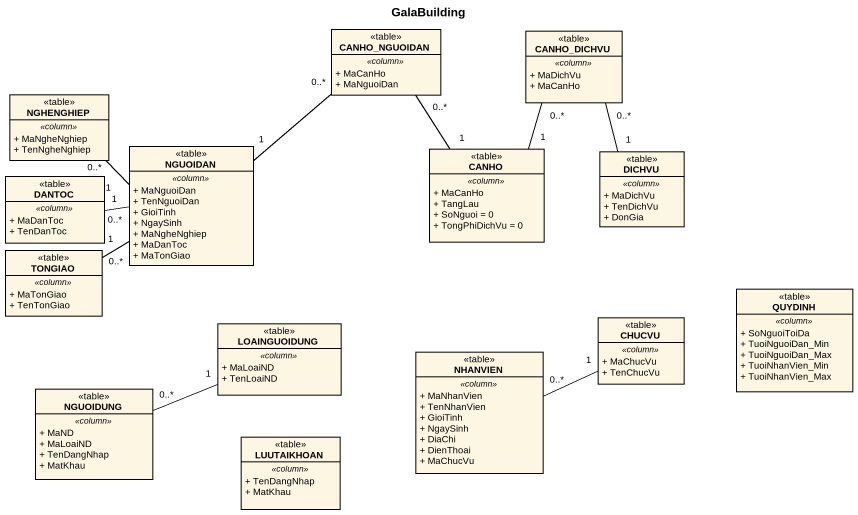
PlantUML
@startuml
title GalaBuilding
hide circle
hide empty members
skinparam classAttributeIconSize 0
class CANHO_NGUOIDAN <<table>> {
  .. <<column>> ..
  + MaCanHo
  + MaNguoiDan
}
class CANHO_DICHVU <<table>> {
  .. <<column>> ..
  + MaDichVu
  + MaCanHo
}
class NGHENGHIEP <<table>> {
  .. <<column>> ..
  + MaNgheNghiep
  + TenNgheNghiep
}
class NGUOIDAN <<table>> {
  .. <<column>> ..
  + MaNguoiDan
  + TenNguoiDan
  + GioiTinh
  + NgaySinh
  + MaNgheNghiep
  + MaDanToc
  + MaTonGiao
}
class CANHO <<table>> {
  .. <<column>> ..
  + MaCanHo
  + TangLau
  + SoNguoi = 0
  + TongPhiDichVu = 0
}
class DICHVU <<table>> {
  .. <<column>> ..
  + MaDichVu
  + TenDichVu
  + DonGia
}
class DANTOC <<table>> {
  .. <<column>> ..
  + MaDanToc
  + TenDanToc
}
class TONGIAO <<table>> {
  .. <<column>> ..
  + MaTonGiao
  + TenTonGiao
}
class CHUCVU <<table>> {
  .. <<column>> ..
  + MaChucVu
  + TenChucVu
}
class QUYDINH <<table>> {
  .. <<column>> ..
  + SoNguoiToiDa
  + TuoiNguoiDan_Min
  + TuoiNguoiDan_Max
  + TuoiNhanVien_Min
  + TuoiNhanVien_Max
}
class LOAINGUOIDUNG <<table>> {
  .. <<column>> ..
  + MaLoaiND
  + TenLoaiND
}
class NHANVIEN <<table>> {
  .. <<column>> ..
  + MaNhanVien
  + TenNhanVien
  + GioiTinh
  + NgaySinh
  + DiaChi
  + DienThoai
  + MaChucVu
}
class NGUOIDUNG <<table>> {
  .. <<column>> ..
  + MaND
  + MaLoaiND
  + TenDangNhap
  + MatKhau
}
class LUUTAIKHOAN <<table>> {
  .. <<column>> ..
  + TenDangNhap
  + MatKhau
}
NGHENGHIEP "1" -right- "0..*" NGUOIDAN
NGUOIDAN "1" -up- "0..*" CANHO_NGUOIDAN
CANHO "1" -up- "0..*" CANHO_NGUOIDAN
CANHO "1" -up- "0..*" CANHO_DICHVU
DICHVU "1" -up- "0..*" CANHO_DICHVU
DANTOC "1" -right- "0..*" NGUOIDAN
TONGIAO "1" -right- "0..*" NGUOIDAN
CHUCVU "1" -left- "0..*" NHANVIEN
LOAINGUOIDUNG "1" -left- "0..*" NGUOIDUNG
@enduml
